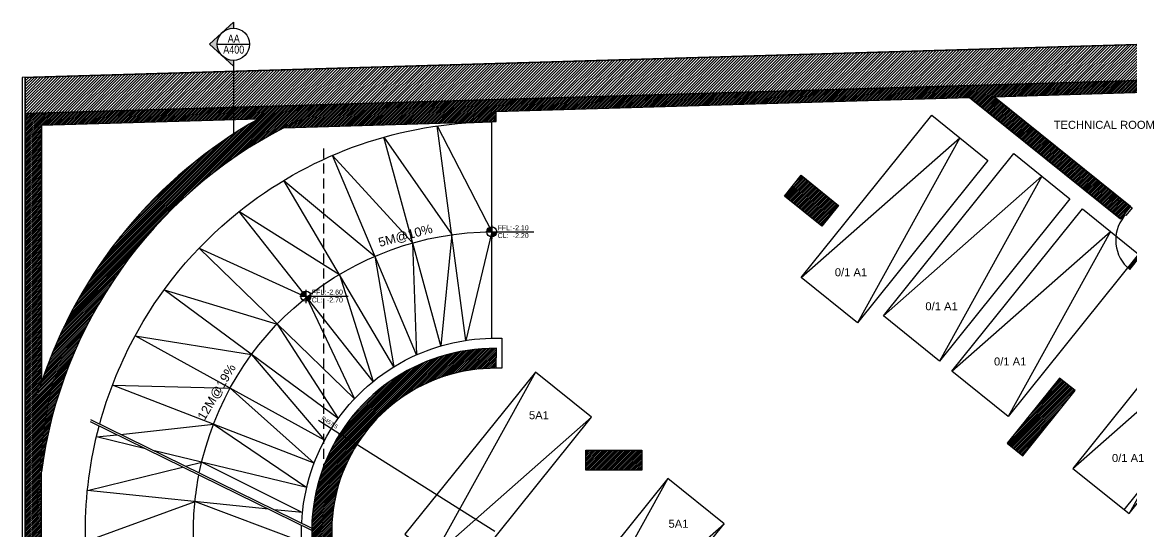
# Model space of a CAD drawing. Header units: inches. Extents: x -1.1 to 43.2, y -10.1 to 58.7.
# Drawn here: x 0 to 27.72, y 45.96 to 58.68 of the extents above; entities that cross this region are included whole.
import ezdxf
from ezdxf.enums import TextEntityAlignment as Align

# ---------------------------------------------------------------- set-up
doc = ezdxf.new("R2010")
doc.units = ezdxf.units.IN
doc.header["$MEASUREMENT"] = 0
doc.header["$PDMODE"] = 35
doc.header["$PDSIZE"] = 0.3
doc.linetypes.add('HIDDEN', pattern=[0.375, 0.25, -0.125])
doc.layers.get('0').update_dxf_attribs({"linetype": 'CONTINUOUS'})
doc.layers.get('DEFPOINTS').update_dxf_attribs({"linetype": 'CONTINUOUS'})
for name, color, linetype in [('A-ANNO-CUTL', 7, 'CONTINUOUS'), ('A-ANNO-LEVL', 3, 'CONTINUOUS'), ('A-ANNO-SECT-TAG', 7, 'CONTINUOUS'), ('A-AREAS', 6, 'CONTINUOUS'), ('A-DIMAXE', 3, 'CONTINUOUS'), ('A-FLOR-STRS', 40, 'CONTINUOUS'), ('A-FURNITURE', 30, 'CONTINUOUS'), ('A-HATCH-CONC', 8, 'CONTINUOUS'), ('a-hidden', 7, 'HIDDEN'), ('A-PARK-TXT', 3, 'CONTINUOUS'), ('A-PORTE', 1, 'CONTINUOUS'), ('A-RAMP', 15, 'CONTINUOUS'), ('A-STOR-TXT', 3, 'CONTINUOUS'), ('Parcelle$0$N-PLOT', 5, 'CONTINUOUS'), ('S-BASEMENT 2$0$A-STR BASEMENT 2', 2, 'CONTINUOUS'), ('S-BASEMENT 2$0$A-STR-BASEMENT 3', 2, 'CONTINUOUS')]:
    doc.layers.add(name, color=color, linetype=linetype)
doc.styles.add('Arial', font='ARIAL.TTF', dxfattribs={"width": 0.8})
doc.styles.add('BLOCK', font='ARIAL.TTF', dxfattribs={"width": 0.8, "height": 0.25})
doc.styles.add('STYLE1', font='ARIAL.TTF')
doc.dimstyles.new('A50-DIM', dxfattribs={"dimtxt": 0.1, "dimasz": 0.05, "dimexe": 0.05, "dimexo": 0.1, "dimgap": 0.05, "dimtad": 1, "dimlfac": 100, "dimrnd": 0.5, "dimdsep": 46, "dimtxsty": 'STYLE1', "dimblk": 'OBLIQUE', "dimcen": 0.05, "dimdle": 0.05, "dimclrd": 35, "dimclre": 35, "dimclrt": 256, "dimadec": 0, "dimazin": 0, "dimtfac": 1.4, "dimtix": 1, "dimtmove": 2, "dimatfit": 3, "dimldrblk": 'OPEN90', "dimfxl": 0, "dimtolj": 1, "dimarcsym": 0})
pattern_1 = [(45, (-338376.546732, -23743.371716), (-0.022097086912, 0.022097086912), [])]
pattern_2 = [(45, (-338376.54673, -23743.371716), (-0.035355339059, 0.035355339059), [])]

# ---------------------------------------------------------------- blocks, each defined once
blk = doc.blocks.new('P100E30G')
for p, q in [((0.03, 1.24), (0.03, 0.3)), ((0.07, 0.3), (0.07, 1.24)), ((0.03, 0.3), (0, 0.3)), ((0, 0.3), (0, 0)), ((0.03, 0.3), (0.07, 0.3)), ((0.03, 0.25), (0.03, 0.3)), ((0.97, 0.3), (1, 0.3)), ((0.97, 0.25), (0.97, 0.3)), ((1, 0.3), (1, 0)), ((0, 0), (0.05, 0)), ((0.05, 0.25), (0.03, 0.25)), ((0.05, 0), (0.05, 0.25)), ((0.95, 0), (0.95, 0.25)), ((0.95, 0.25), (0.97, 0.25)), ((1, 0), (0.95, 0))]:
    blk.add_line(p, q)
blk.add_arc((0.03, 0.3), 0.94, 0, 90)
blk = doc.blocks.new('LVTAG_P')
for p, q in [((-0.00301, 0), (0.02113, 0)), ((0, 0.00314), (0, -0.00353))]:
    blk.add_line(p, q)
at = {"const_width": 0.0025}
for points in [[(0, 0.00125, 0.414214), (-0.00125, 0, 1)], [(0, -0.00125, 0.414214), (0.00125, 0, 1)]]:
    blk.add_lwpolyline(points, format="xyb", dxfattribs=at)
blk.add_circle((0, 0), 0.0025)
at = {"style": 'BLOCK'}
for s, p in [('FFL:', (0.00297, 0.00076)), ('CL:', (0.00294, -0.00312))]:
    blk.add_text(s, height=0.0025, dxfattribs=at).set_placement(p)
for p in [(0.01054, 0.00076), (0.01054, -0.00313)]:
    blk.add_attdef('+00.00', p, '', height=0.0025, dxfattribs=at)
blk = doc.blocks.new('S-BASEMENT 2')
at = {"layer": 'S-BASEMENT 2$0$A-STR BASEMENT 2'}
for p, q in [((24.282, 56.82), (31.738, 57.042)), ((23.666, 56.802), (27.438, 53.769)), ((27.688, 54.081), (24.282, 56.82)), ((0.479, 56.112), (5.909, 56.273)), ((0.479, 56.112), (0.479, 49.674)), ((27.438, 53.769), (27.688, 54.081))]:
    blk.add_line(p, q, dxfattribs=at)
blk.add_lwpolyline([(38.819, 58.453), (0.078, 57.3), (0.078, 56.4), (38.846, 57.554, -0.422955), (41.008, 55.455), (41.008, 3, -0.414214), (38.908, 0.9), (0.078, 0.9), (0.078, 0), (38.908, 0, 0.414214), (41.908, 3), (41.908, 55.455, 0.422955)], format="xyb", close=True, dxfattribs=at)
blk.add_lwpolyline([(24.282, 56.82), (27.688, 54.081), (27.438, 53.769), (23.666, 56.802)], dxfattribs=at)
for points in [[(19.46, 54.859), (20.395, 54.107), (19.975, 53.585), (19.04, 54.337)], [(24.994, 47.858), (26.302, 49.485), (25.913, 49.798), (24.604, 48.171)], [(15.478, 47.5), (14.078, 47.5), (14.078, 48), (15.478, 48)]]:
    blk.add_lwpolyline(points, close=True, dxfattribs=at)
at = {"layer": 'S-BASEMENT 2$0$A-STR-BASEMENT 3'}
blk.add_line((11.842, 50.04), (11.846, 50.54), dxfattribs=at)
blk.add_lwpolyline([(0.078, 0.9), (38.908, 0.9, 0.414214), (41.008, 3), (41.008, 55.455, 0.422955), (38.846, 57.554), (0.078, 56.4)], format="xyb", close=True, dxfattribs=at)
for points in [[(6.533, 56.042), (11.842, 56.2), (11.842, 56.45), (23.666, 56.802)], [(0.479, 4.4), (0.479, 19.98), (0.378, 19.98), (0.378, 35.05), (0.479, 35.05), (0.479, 47.455)]]:
    blk.add_lwpolyline(points, dxfattribs=at)
for centre, radius, start, end in [((11.728, 45.95), 11.85, 119.4101, 161.6865), ((11.728, 45.95), 11.35, 117.2403, 172.3817), ((11.806, 45.966), 4.574, 89.5005, 232.2807), ((11.806, 45.966), 4.074, 89.5005, 232.4141)]:
    blk.add_arc(centre, radius, start, end, dxfattribs=at)
blk = doc.blocks.new('SCT_TAG_L')
h = blk.add_hatch(color=256)
h.paths.add_polyline_path([(-0.371, 0.343), (0, 0.685), (0, 0.593, 0.755389), (-0.131, 0.13), (-0.131, 0.121)])
h.paths.add_polyline_path([(-0.131, 0.121), (-0.131, 0.13, 0.139348), (0, 0.093), (0, 0)])
for p, q in [((0, 0.685), (-0.371, 0.343)), ((0, 0.685), (0, 0.593)), ((0, 0), (-0.371, 0.343)), ((0, 0.093), (0, 0)), ((0, 0), (0, -1.051))]:
    blk.add_line(p, q)
at = {"ltscale": 4}
blk.add_line((-0.25, 0.343), (0.25, 0.343), dxfattribs=at)
blk.add_circle((0, 0.343), 0.25)
at = {"color": 7, "style": 'BLOCK', "width": 0.8}
for tag, p in [('SCT.NO.', (0.006, 0.431)), ('DWG', (0.006, 0.26))]:
    blk.add_attdef(tag, text='', height=0.125, dxfattribs=at).set_placement(p, align=Align.MIDDLE)
blk = doc.blocks.new('A$C1FD23355')
at = {"layer": 'A-ANNO-SECT-TAG', "xscale": 1.607631804920466, "yscale": 1.607631804920466, "zscale": 1.607631804920466}
blk.add_blockref('SCT_TAG_L', (5.275, 57.58), dxfattribs=at).add_auto_attribs({'SCT.NO.': 'AA', 'DWG': 'A400'})
at = {"layer": 'A-ANNO-SECT-TAG', "xscale": 1.607631804920458, "yscale": 1.607631804920459, "zscale": 1.607631804920459, "rotation": 321.193709363212}
blk.add_blockref('SCT_TAG_L', (28.581, 47.826), dxfattribs=at).add_auto_attribs({'SCT.NO.': 'BB', 'DWG': 'A401'})
blk = doc.blocks.new('_OBLIQUE')
at = {"color": 0, "linetype": 'ByBlock'}
blk.add_line((-0.5, -0.5), (0.5, 0.5), dxfattribs=at)
blk = doc.blocks.new('*D165')
at = {"layer": 'A-STOR-TXT', "color": 35, "lineweight": -2}
for p in [(7.402, 48.746), (11.806, 45.966)]:
    blk.add_line(p, (7.938, 48.407), dxfattribs=at)
at = {"layer": 'DEFPOINTS', "color": 0}
for p in [(7.938, 48.407), (11.806, 45.966)]:
    blk.add_point(p, dxfattribs=at)
at = {"layer": 'A-STOR-TXT', "color": 35, "lineweight": -2, "xscale": 0.05, "yscale": 0.05, "zscale": 0.05, "rotation": 327.7469816419659}
blk.add_blockref('_OBLIQUE', (7.938, 48.407), dxfattribs=at)
at = {"layer": 'A-STOR-TXT', "insert": (7.681, 48.688), "char_height": 0.1, "attachment_point": 5, "rotation": 327.747, "style": 'STYLE1'}
blk.add_mtext('\\A1;R457.5', dxfattribs=at)
blk = doc.blocks.new('_Open90')
at = {"color": 0, "linetype": 'ByBlock', "lineweight": -2}
for p, q in [((0, 0), (-1, 0)), ((-0.5, 0.5), (0, 0)), ((0, 0), (-0.5, -0.5))]:
    blk.add_line(p, q, dxfattribs=at)

msp = doc.modelspace()

# ---------------------------------------------------------------- hatches: boundary and pattern name
at = {"layer": 'A-HATCH-CONC'}
h = msp.add_hatch(dxfattribs=at)
h.set_pattern_fill('ANSI31', color=256, scale=0.4, style=0)
h.set_pattern_definition(pattern_2)
h.paths.add_polyline_path([(23.52402, 57.99808), (22.22683, 57.95947), (22.99571, 57.34114)])
h.paths.add_polyline_path([(30.55779, 58.20742), (23.52402, 57.99808), (22.99571, 57.34114), (23.30649, 57.09121), (29.81593, 57.28494)])
h.paths.add_polyline_path([(33.12149, 58.28373), (30.55779, 58.20742), (29.81593, 57.28494), (32.37964, 57.36125)])
h.paths.add_polyline_path([(40.55994, 57.95909, 0.13724522), (39.0206, 58.45253, 0.01679505), (38.81912, 58.4533), (33.12149, 58.28373), (32.37964, 57.36125), (38.84589, 57.5537, -0.14401346), (39.99231, 57.25326)])
h.paths.add_polyline_path([(40.55994, 57.95909), (39.99231, 57.25326, -0.26292674), (41.00837, 55.45463), (41.00837, 55.4051), (41.77069, 56.35303, 0.17260194)])
h.paths.add_polyline_path([(40.89191, 57.02534), (41.0963, 56.86098), (41.00097, 56.74244), (40.79658, 56.9068)], flags=24)
h.paths.add_polyline_path([(41.14259, 57.33705), (41.34697, 57.17268), (41.25164, 57.05415), (41.04726, 57.21851)], flags=24)
h = msp.add_hatch(dxfattribs=at)
h.set_pattern_fill('ANSI31', color=256, scale=0.4, style=0)
h.set_pattern_definition(pattern_2)
h.paths.add_polyline_path([(22.22683, 57.95947), (0.07837, 57.30027), (0.07837, 56.39987), (23.30649, 57.09121)])
h = msp.add_hatch(dxfattribs=at)
h.set_pattern_fill('ANSI31', color=256, scale=0.25, style=0)
h.set_pattern_definition(pattern_1)
h.paths.add_polyline_path([(29.56864, 56.97745), (29.81593, 57.28494), (23.30649, 57.09121), (23.66638, 56.80178), (23.66638, 56.80178), (27.1648, 53.98835), (27.41548, 54.30006), (24.28188, 56.8201)])
h.paths.add_polyline_path([(32.37964, 57.36125), (29.81593, 57.28494), (29.56864, 56.97745), (31.73793, 57.04202), (28.70127, 53.26602), (28.46749, 53.45403), (28.27948, 53.22025), (28.27948, 53.22025), (28.21681, 53.14232), (28.68438, 52.7663)])
h = msp.add_hatch(dxfattribs=at)
h.set_pattern_fill('ANSI31', color=256, scale=0.25, style=0)
h.set_pattern_definition(pattern_1)
edge = h.paths.add_edge_path()
edge.add_line((0.47837, 56.41178), (0.47837, 56.11164))
edge.add_line((0.47837, 56.11164), (23.66638, 56.80178))
edge.add_line((23.66638, 56.80178), (23.30649, 57.09121))
edge.add_line((23.30649, 57.09121), (0.47728, 56.41174))
h = msp.add_hatch(dxfattribs=at)
h.set_pattern_fill('ANSI31', color=256, scale=0.25, style=0)
h.set_pattern_definition(pattern_1)
h.paths.add_polyline_path([(0.47837, 1.2), (0.47837, 0.9), (0.07837, 0.9), (0.07837, 56.39987), (0.47837, 56.41178), (0.47837, 56.11164), (0.37837, 56.10867), (0.37837, 1.2)])
h = msp.add_hatch(dxfattribs=at)
h.set_pattern_fill('ANSI31', color=256, scale=0.25, style=0)
h.set_pattern_definition(pattern_1)
h.paths.add_polyline_path([(7.08768, 56.30836), (5.90932, 56.27328, 0.19386542), (0.37837, 49.35635), (0.37837, 45.97034, -0.29510089)])
h = msp.add_hatch(dxfattribs=at)
h.set_pattern_fill('ANSI31', color=256, scale=0.25, style=0)
h.paths.add_polyline_path([(11.8419, 56.19975), (11.8419, 56.44985), (7.08768, 56.30836, 0.01355513), (6.5332, 56.04165)])
h = msp.add_hatch(dxfattribs=at)
h.set_pattern_fill('ANSI31', color=256, scale=0.25, style=0)
h.paths.add_polyline_path([(0.47837, 56.11164), (0.37837, 56.10867), (0.37837, 49.35635, -0.00701336), (0.47837, 49.67337)])
h = msp.add_hatch(dxfattribs=at)
h.set_pattern_fill('ANSI31', color=256, scale=0.25, style=0)
h.paths.add_polyline_path([(20.39495, 54.10717), (19.45983, 54.8592), (19.03994, 54.33709), (19.97507, 53.58506)])
h = msp.add_hatch(dxfattribs=at)
h.set_pattern_fill('ANSI31', color=256, scale=0.25, style=0)
h.paths.add_polyline_path([(27.1656, 53.9877), (27.43754, 53.76901), (27.68822, 54.08072), (27.41639, 54.29932)])
h = msp.add_hatch(dxfattribs=at)
h.set_pattern_fill('ANSI31', color=256, scale=0.25, style=0)
h.paths.add_polyline_path([(11.8419, 50.0404), (11.84626, 50.54038, 0.71844189), (9.00778, 42.34771), (12.79046, 39.30567), (13.10381, 39.69531), (9.31733, 42.7404, -0.71887045)])
h = msp.add_hatch(dxfattribs=at)
h.set_pattern_fill('ANSI31', color=256, scale=0.25, style=0)
h.paths.add_polyline_path([(26.30214, 49.48493), (25.9125, 49.79827), (24.60425, 48.1715), (24.99388, 47.85815)])
h = msp.add_hatch(dxfattribs=at)
h.set_pattern_fill('ANSI31', color=256, scale=0.25, style=0)
h.paths.add_polyline_path([(15.47837, 48), (14.07837, 48), (14.07837, 47.5), (15.47837, 47.5)])
h = msp.add_hatch(dxfattribs=at)
h.set_pattern_fill('ANSI31', color=256, scale=0.25, style=0)
h.paths.add_polyline_path([(0.47837, 44.44695, -0.03278624), (0.37837, 45.93049), (0.37837, 35.05), (0.47837, 35.05)])
h.paths.add_polyline_path([(0.47837, 47.45388, 0.03278624), (0.37837, 45.97034), (0.37837, 45.93049, 0.03278624), (0.47837, 44.44695)])

# ---------------------------------------------------------------- linework, layer by layer
at = {"layer": 'A-ANNO-CUTL'}
for p, q in [((1.69421, 48.71075), (7.22859, 45.99544)), ((1.70767, 48.75984), (7.25062, 46.04032))]:
    msp.add_line(p, q, dxfattribs=at)
at = {"layer": 'A-AREAS'}
msp.add_lwpolyline([(0.07837, 57.30027), (38.81912, 58.4533, -0.4229554), (41.90837, 55.45463), (41.90837, 3, -0.41421357), (38.90837, 0), (0.07837, 0)], format="xyb", close=True, dxfattribs=at)
at = {"layer": 'A-FLOR-STRS'}
msp.add_line((11.5021, 56.18963), (11.72837, 56.19636), dxfattribs=at)
for points in [[(1.93616, 48.64774, -0.05568971), (2.77135, 50.75994, -0.10124474), (5.37999, 53.92314, -0.16385012), (11.5021, 56.18963)], [(6.9832, 46.17152, -0.27615647), (9.72001, 50.31609, -0.11504643), (11.84872, 50.79037)], [(0.47837, 35.05), (1.55837, 35.05, 0.41421356), (1.57837, 35.07), (1.57837, 45.96615, -0.06516709), (1.92292, 48.59854, -0.06516709)], [(7.22837, 35.05), (6.99837, 35.05, -0.41421356), (6.97837, 35.07), (6.97837, 45.95029, -0.00860828), (6.98107, 46.11688, -0.00860828)]]:
    msp.add_lwpolyline(points, format="xyb", dxfattribs=at)
msp.add_lwpolyline([(11.72837, 50.79005), (11.97837, 50.79005), (11.97837, 50.04005), (11.72837, 50.04005)], dxfattribs=at)
at = {"layer": 'A-FURNITURE'}
for points in [[(22.71986, 56.35985), (24.12254, 55.23181), (20.86376, 51.17961), (19.46107, 52.30765)], [(24.77113, 55.40004), (26.17382, 54.272), (22.91503, 50.2198), (21.51235, 51.34784)], [(26.48553, 54.02132), (27.88821, 52.89328), (24.62943, 48.84108), (23.22674, 49.96912)], [(30.90794, 50.46481), (29.50525, 51.59285), (26.24647, 47.54065), (27.64915, 46.41261)], [(14.22421, 48.81962), (12.82152, 49.94766), (9.56274, 45.89546), (10.96542, 44.76742)], [(17.53222, 46.15931), (16.12953, 47.28735), (12.87075, 43.23515), (14.27343, 42.10711)]]:
    msp.add_lwpolyline(points, close=True, dxfattribs=at)
for points in [[(19.46107, 52.30765), (23.4212, 55.79583), (20.86376, 51.17961)], [(21.51235, 51.34784), (25.47248, 54.83602), (22.91503, 50.2198)], [(23.22674, 49.96912), (27.18687, 53.4573), (24.62943, 48.84108)], [(26.24647, 47.54065), (30.2066, 51.02883), (27.64915, 46.41261)], [(12.82152, 49.94766), (10.26408, 45.33144), (14.22421, 48.81962)], [(16.12953, 47.28735), (13.57209, 42.67113), (17.53222, 46.15931)]]:
    msp.add_lwpolyline(points, dxfattribs=at)
at = {"layer": 'a-hidden'}
msp.add_line((7.52837, 55.53105), (7.52837, 47.58598), dxfattribs=at)
at = {"layer": 'A-RAMP'}
for points in [[(10.36665, 56.09232), (11.72837, 53.44839), (11.08569, 50.73697)], [(9.03195, 55.81068), (10.73032, 53.38371), (10.45725, 50.59865)], [(7.7479, 55.35449), (9.75071, 53.16959), (9.85425, 50.37813)], [(6.53707, 54.73237), (8.81306, 52.83798), (9.2872, 50.08006)], [(5.41455, 53.96352), (7.92534, 52.38388), (8.7656, 49.71057)], [(4.41797, 53.03888), (7.1063, 51.81645), (8.29814, 49.2765)], [(3.54637, 51.9981), (6.3702, 51.14592), (7.89252, 48.78566)], [(2.82079, 50.85198), (5.72979, 50.38424), (7.55533, 48.2467)], [(2.25358, 49.62077), (5.19612, 49.5449), (7.29201, 47.66898)], [(1.57837, 45.71955), (4.31733, 46.7138), (6.97837, 45.71955)]]:
    msp.add_lwpolyline(points, close=True, dxfattribs=at)
for points in [[(11.72837, 50.79005), (11.72837, 56.19636)], [(2.45841, 48.39151), (4.7784, 48.6427), (7.11016, 47.06156), (3.30127, 47.97798)], [(3.07852, 48.03157), (1.85435, 48.32611), (2.36541, 48.38144)], [(4.08256, 47.59466), (4.48378, 47.69346), (7.00337, 46.43712), (6.29265, 46.51033)], [(6.14897, 46.52513), (1.62981, 46.99063), (4.00698, 47.57604)]]:
    msp.add_lwpolyline(points, dxfattribs=at)
for points in [[(4.42512, 47.42659, -0.35729215), (11.77634, 53.44839)], [(4.27837, 35.71955), (4.27837, 45.95041, -0.04785348), (4.4151, 47.37581, -0.04785348)]]:
    msp.add_lwpolyline(points, format="xyb", dxfattribs=at)
at = {"layer": 'Parcelle$0$N-PLOT'}
msp.add_lwpolyline([(0, 0), (38.90837, 0, 0.41421356), (41.90837, 3), (41.90837, 55.45463, 0.4229554), (38.81912, 58.4533), (0, 57.29794)], format="xyb", close=True, dxfattribs=at)

# ---------------------------------------------------------------- block references
msp.add_blockref('S-BASEMENT 2', (0, 0))
at = {"layer": 'A-ANNO-LEVL'}
ref = msp.add_blockref('LVTAG_P', (11.72837, 53.44839), dxfattribs=dict(at, xscale=50, yscale=50, zscale=50))
ref.add_attrib('+00.00', '-2.10', (12.2555, 53.48633), dxfattribs={"layer": '0', "height": 0.125, "style": 'BLOCK'})
ref.add_attrib('+00.00', '-2.20', (12.2555, 53.29195), dxfattribs={"layer": '0', "height": 0.125, "style": 'BLOCK'})
ref = msp.add_blockref('LVTAG_P', (7.08662, 51.84144), dxfattribs=dict(at, xscale=50, yscale=50, zscale=50))
ref.add_attrib('+00.00', '-2.60', (7.61375, 51.87937), dxfattribs={"layer": '0', "height": 0.125, "style": 'BLOCK'})
ref.add_attrib('+00.00', '-2.70', (7.61375, 51.685), dxfattribs={"layer": '0', "height": 0.125, "style": 'BLOCK'})
at = {"layer": 'A-ANNO-SECT-TAG'}
msp.add_blockref('A$C1FD23355', (0, 0), dxfattribs=at)
at = {"layer": 'A-PORTE', "rotation": 141.193712000358}
msp.add_blockref('P100E30G', (28.46749, 53.45403), dxfattribs=at)

# ---------------------------------------------------------------- texts
at = {"layer": 'A-DIMAXE', "style": 'STYLE1'}
for s, rotation, p in [('5M@10%', 15.089482, (8.93323, 53.06949)), ('12M@19%', 59.505549, (4.55616, 48.72177))]:
    msp.add_text(s, height=0.225, rotation=rotation, dxfattribs=at).set_placement(p)
at = {"layer": 'A-PARK-TXT', "style": 'Arial'}
for s, p in [('0/1 A1', (20.70322, 52.44209)), ('0/1 A1', (22.96629, 51.59353)), ('0/1 A1', (24.68068, 50.21482)), ('5A1', (12.90837, 48.86816)), ('0/1 A1', (27.62725, 47.80463)), ('5A1', (16.39404, 46.15785))]:
    msp.add_text(s, height=0.2, rotation=360, dxfattribs=at).set_placement(p, align=Align.MIDDLE)
at = {"layer": 'A-STOR-TXT', "style": 'Arial'}
msp.add_text('TECHNICAL ROOM', height=0.2, rotation=360, dxfattribs=at).set_placement((27.03089, 56.11932), align=Align.MIDDLE)

# ---------------------------------------------------------------- dimensions: what is measured, and where the dimension line sits
at = {"layer": 'A-STOR-TXT'}
dim = msp.add_radius_dim(center=(11.80638, 45.96615), mpoint=(7.9378, 48.40732), dimstyle='A50-DIM', dxfattribs=at)
dim.commit()
dim.dimension.update_dxf_attribs({"geometry": '*D165', "text_midpoint": (7.68129, 48.68844)})

doc.saveas('drawing.dxf')
